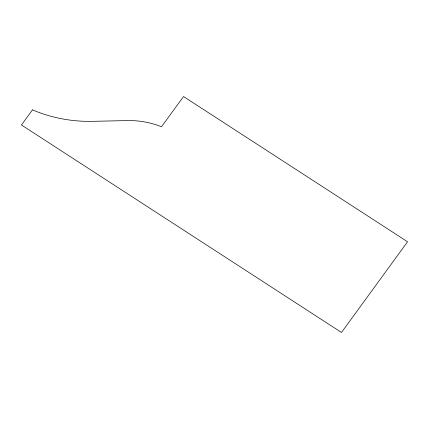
<?xml version="1.0" encoding="UTF-8"?>
<svg xmlns="http://www.w3.org/2000/svg" width="429" height="429" viewBox="0 0 429 429"><rect width="100%" height="100%" fill="white"/><g stroke="black" fill="none" stroke-linecap="round" stroke-linejoin="round"><path stroke-width="0.64" d="M32.459 109.862L21.45 124.978L341.484 332.464L407.55 241.774L183.526 96.536L161.508 126.764A82.92 78.26 -0.6 0 0 127.274 120.587L92.455 121.337A138.524 130.738 -0.6 0 1 32.459 109.862"/></g></svg>
